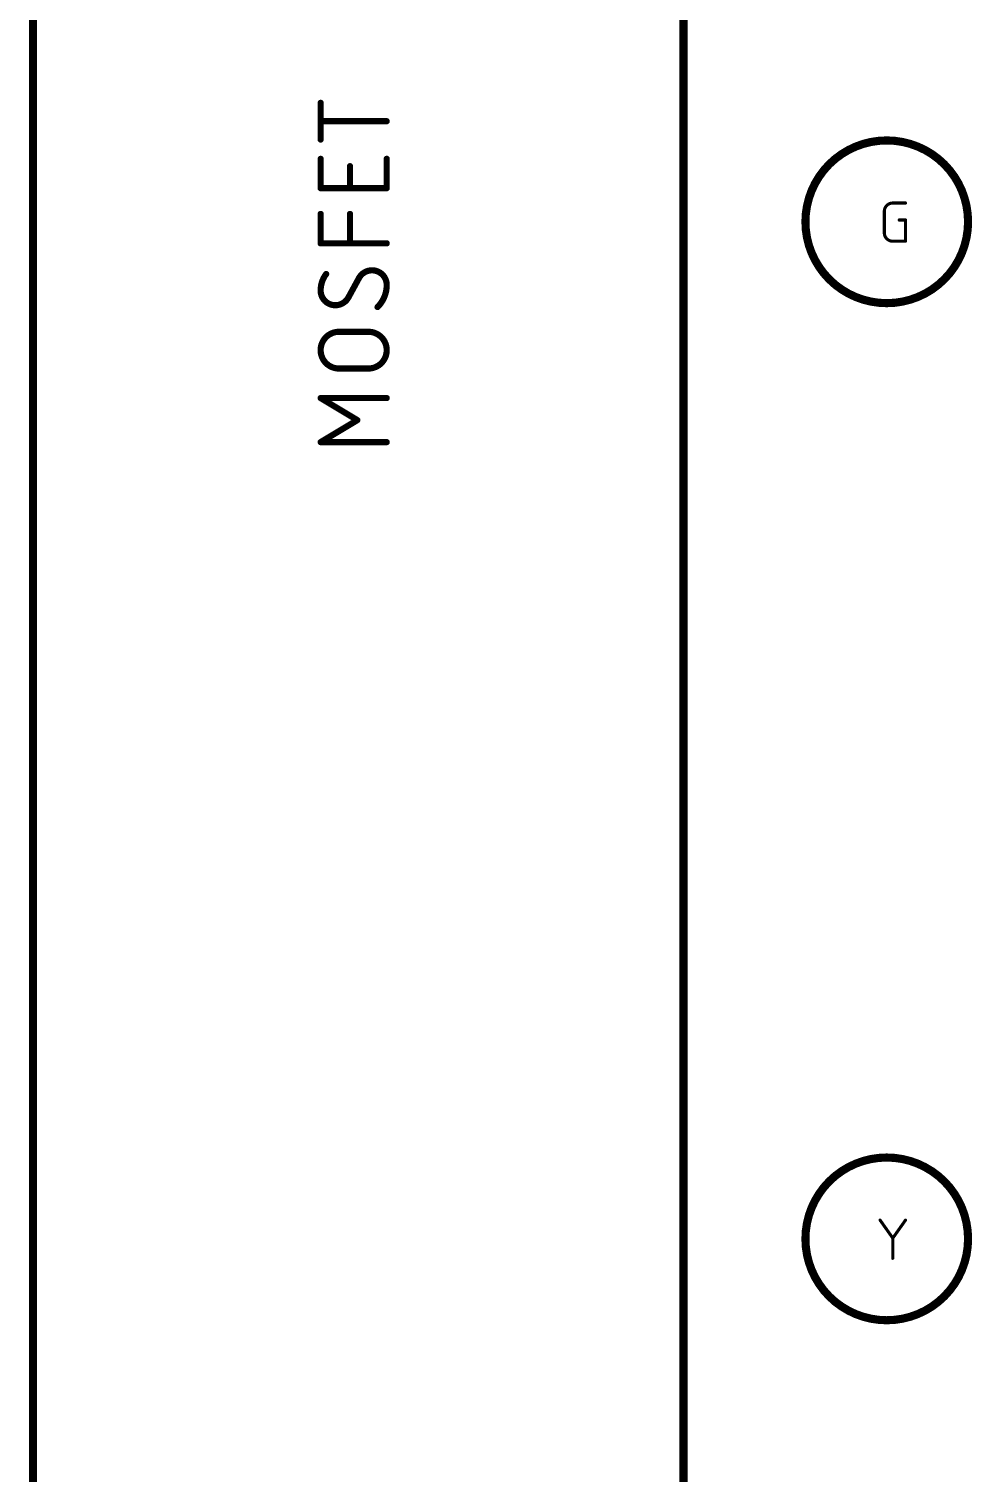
# Model space of a CAD drawing. Extents: x -18 to 127, y -8 to 112.
# Drawn here: x 54.9 to 78.1, y 22.24 to 57.74 of the extents above; entities that cross this region are included whole.
import ezdxf

# ---------------------------------------------------------------- set-up
doc = ezdxf.new("R2010")
doc.units = 0
doc.layers.add('21', color=253, linetype='CONTINUOUS')

msp = doc.modelspace()

# ---------------------------------------------------------------- linework, layer by layer
at = {"layer": '21'}
for points, const_width in [([(55, 14), (55, 90)], 0.2), ([(71, 90), (71, 14)], 0.2), ([(62.0762, 55.0207), (62.0762, 55.9238)], 0.1524), ([(63.7018, 55.4722), (62.0762, 55.4722)], 0.1524), ([(62.0762, 53.8253), (62.0762, 54.5478)], 0.1524), ([(62.7987, 53.8253), (62.7987, 54.3671)], 0.1524), ([(63.7018, 54.5478), (63.7018, 53.8253)], 0.1524), ([(63.7018, 53.8253), (62.0762, 53.8253)], 0.1524), ([(62.0762, 52.4706), (62.0762, 53.1931)], 0.1524), ([(62.7987, 52.4706), (62.7987, 53.1931)], 0.1524), ([(75.9398, 52.7309), (75.9398, 53.2531)], 0.0762), ([(76.1486, 53.4619), (76.4619, 53.4619)], 0.0762), ([(76.3053, 53.0442), (76.4619, 53.0442)], 0.0762), ([(76.4619, 53.0442), (76.4619, 52.5221)], 0.0762), ([(63.7018, 52.4706), (62.0762, 52.4706)], 0.1524), ([(76.4619, 52.5221), (76.1486, 52.5221)], 0.0762), ([(63.0245, 51.627), (62.7535, 51.1302)], 0.1524), ([(62.5278, 50.2966), (63.2502, 50.2966)], 0.1524), ([(63.2502, 49.3934), (62.5278, 49.3934)], 0.1524), ([(62.9793, 48.1256), (62.0762, 48.6674)], 0.1524), ([(62.0762, 48.6674), (63.7018, 48.6674)], 0.1524), ([(62.0762, 47.5837), (62.9793, 48.1256)], 0.1524), ([(63.7018, 47.5837), (62.0762, 47.5837)], 0.1524), ([(75.8354, 28.4619), (76.1486, 28.0181)], 0.0762), ([(76.1486, 28.0181), (76.4619, 28.4619)], 0.0762), ([(76.1486, 27.5221), (76.1486, 28.0181)], 0.0762)]:
    msp.add_lwpolyline(points, dxfattribs=dict(at, const_width=const_width))
for points, const_width in [([(62.1143, 55.9238, 1), (62.0381, 55.9238)], 0.0762), ([(62.0762, 55.5103, 1), (62.0762, 55.4341)], 0.0762), ([(63.7018, 55.4341, 1), (63.7018, 55.5103)], 0.0762), ([(62.0381, 55.0207, 1), (62.1143, 55.0207)], 0.0762), ([(76, 51, 1), (76, 55, 1), (76, 51)], 0.2), ([(62.1143, 54.5478, 1), (62.0381, 54.5478)], 0.0762), ([(62.8368, 54.3671, 1), (62.7606, 54.3671)], 0.0762), ([(63.7399, 54.5478, 1), (63.6637, 54.5478)], 0.0762), ([(62.0762, 53.8634, 1), (62.0762, 53.7872)], 0.0762), ([(62.0381, 53.8253, 1), (62.1143, 53.8253)], 0.0762), ([(62.7606, 53.8253, 1), (62.8368, 53.8253)], 0.0762), ([(63.6637, 53.8253, 1), (63.7399, 53.8253)], 0.0762), ([(63.7018, 53.7872, 1), (63.7018, 53.8634)], 0.0762), ([(62.1143, 53.1931, 1), (62.0381, 53.1931)], 0.0762), ([(62.8368, 53.1931, 1), (62.7606, 53.1931)], 0.0762), ([(76.1486, 53.4619, 0.4142), (75.9398, 53.2531)], 0.0762), ([(75.9588, 53.2531, 1), (75.9207, 53.2531)], 0.0381), ([(75.9207, 53.2531, 1), (75.9588, 53.2531)], 0.0381), ([(76.1486, 53.4809, 1), (76.1486, 53.4428)], 0.0381), ([(76.1486, 53.4429, 1), (76.1486, 53.4809)], 0.0381), ([(76.4619, 53.4428, 1), (76.4619, 53.4809)], 0.0381), ([(76.3053, 53.0633, 1), (76.3053, 53.0252)], 0.0381), ([(76.4809, 53.0442, 1), (76.4429, 53.0442)], 0.0381), ([(76.4619, 53.0252, 1), (76.4619, 53.0633)], 0.0381), ([(62.0762, 52.5087, 1), (62.0762, 52.4325)], 0.0762), ([(63.7018, 52.4325, 1), (63.7018, 52.5087)], 0.0762), ([(75.9398, 52.7309, 0.4142), (76.1486, 52.5221)], 0.0762), ([(75.9588, 52.7309, 1), (75.9207, 52.7309)], 0.0381), ([(75.9207, 52.7309, 1), (75.9588, 52.7309)], 0.0381), ([(76.1486, 52.5412, 1), (76.1486, 52.5031)], 0.0381), ([(76.1486, 52.5031, 1), (76.1486, 52.5412)], 0.0381), ([(76.4429, 52.5221, 1), (76.4809, 52.5221)], 0.0381), ([(76.4619, 52.5031, 1), (76.4619, 52.5412)], 0.0381), ([(62.0381, 52.4706, 1), (62.1143, 52.4706)], 0.0762), ([(62.7606, 52.4706, 1), (62.8368, 52.4706)], 0.0762), ([(63.3406, 51.8076, 0.2656), (63.0245, 51.627)], 0.1524), ([(63.7018, 51.4463, 0.4142), (63.3406, 51.8076)], 0.1524), ([(63.3406, 51.8457, 1), (63.3406, 51.7695)], 0.0762), ([(63.3406, 51.7695, 1), (63.3406, 51.8457)], 0.0762), ([(62.2117, 51.7173, 0.1623), (62.0762, 51.3109)], 0.1524), ([(62.2421, 51.6944, 1), (62.1812, 51.7401)], 0.0762), ([(62.9916, 51.6463, 1), (63.0573, 51.6076)], 0.0762), ([(63.0579, 51.6087, 1), (62.991, 51.6452)], 0.0762), ([(63.476, 50.9045, 0.2), (63.7018, 51.4463)], 0.1524), ([(63.7399, 51.4463, 1), (63.6637, 51.4463)], 0.0762), ([(63.6637, 51.4463, 1), (63.7399, 51.4463)], 0.0762), ([(62.0762, 51.3109, 0.4142), (62.4374, 50.9496)], 0.1524), ([(62.1143, 51.3109, 1), (62.0381, 51.3109)], 0.0762), ([(62.0381, 51.3109, 1), (62.1143, 51.3109)], 0.0762), ([(62.4374, 50.9496, 0.2656), (62.7535, 51.1302)], 0.1524), ([(62.7201, 51.1485, 1), (62.787, 51.112)], 0.0762), ([(62.7864, 51.1109, 1), (62.7207, 51.1496)], 0.0762), ([(62.4374, 50.9877, 1), (62.4374, 50.9115)], 0.0762), ([(62.4374, 50.9115, 1), (62.4374, 50.9877)], 0.0762), ([(63.4492, 50.9315, 1), (63.5029, 50.8774)], 0.0762), ([(62.5278, 50.2966, 1), (62.5278, 49.3934)], 0.1524), ([(62.5278, 50.3347, 1), (62.5278, 50.2585)], 0.0762), ([(62.5278, 50.2585, 1), (62.5278, 50.3347)], 0.0762), ([(63.2502, 49.3934, 1), (63.2502, 50.2966)], 0.1524), ([(63.2502, 50.3347, 1), (63.2502, 50.2585)], 0.0762), ([(63.2502, 50.2585, 1), (63.2502, 50.3347)], 0.0762), ([(62.5278, 49.4315, 1), (62.5278, 49.3553)], 0.0762), ([(62.5278, 49.3553, 1), (62.5278, 49.4315)], 0.0762), ([(63.2502, 49.4315, 1), (63.2502, 49.3553)], 0.0762), ([(63.2502, 49.3553, 1), (63.2502, 49.4315)], 0.0762), ([(62.0958, 48.7001, 1), (62.0566, 48.6348)], 0.0762), ([(62.0762, 48.7055, 1), (62.0762, 48.6293)], 0.0762), ([(63.7018, 48.6293, 1), (63.7018, 48.7055)], 0.0762), ([(62.9989, 48.0929, 1), (62.9597, 48.1582)], 0.0762), ([(62.9597, 48.0929, 1), (62.9989, 48.1582)], 0.0762), ([(62.0762, 47.6218, 1), (62.0762, 47.5456)], 0.0762), ([(62.0566, 47.6164, 1), (62.0958, 47.551)], 0.0762), ([(63.7018, 47.5456, 1), (63.7018, 47.6218)], 0.0762), ([(76, 26, 1), (76, 30, 1), (76, 26)], 0.2), ([(75.8509, 28.4729, 1), (75.8198, 28.4509)], 0.0381), ([(76.4775, 28.4509, 1), (76.4463, 28.4729)], 0.0381), ([(76.1677, 28.0181, 1), (76.1296, 28.0181)], 0.0381), ([(76.1331, 28.0291, 1), (76.1642, 28.0071)], 0.0381), ([(76.1331, 28.0071, 1), (76.1642, 28.0291)], 0.0381), ([(76.1296, 27.5221, 1), (76.1677, 27.5221)], 0.0381)]:
    msp.add_lwpolyline(points, format="xyb", dxfattribs=dict(at, const_width=const_width))

doc.saveas('drawing.dxf')
